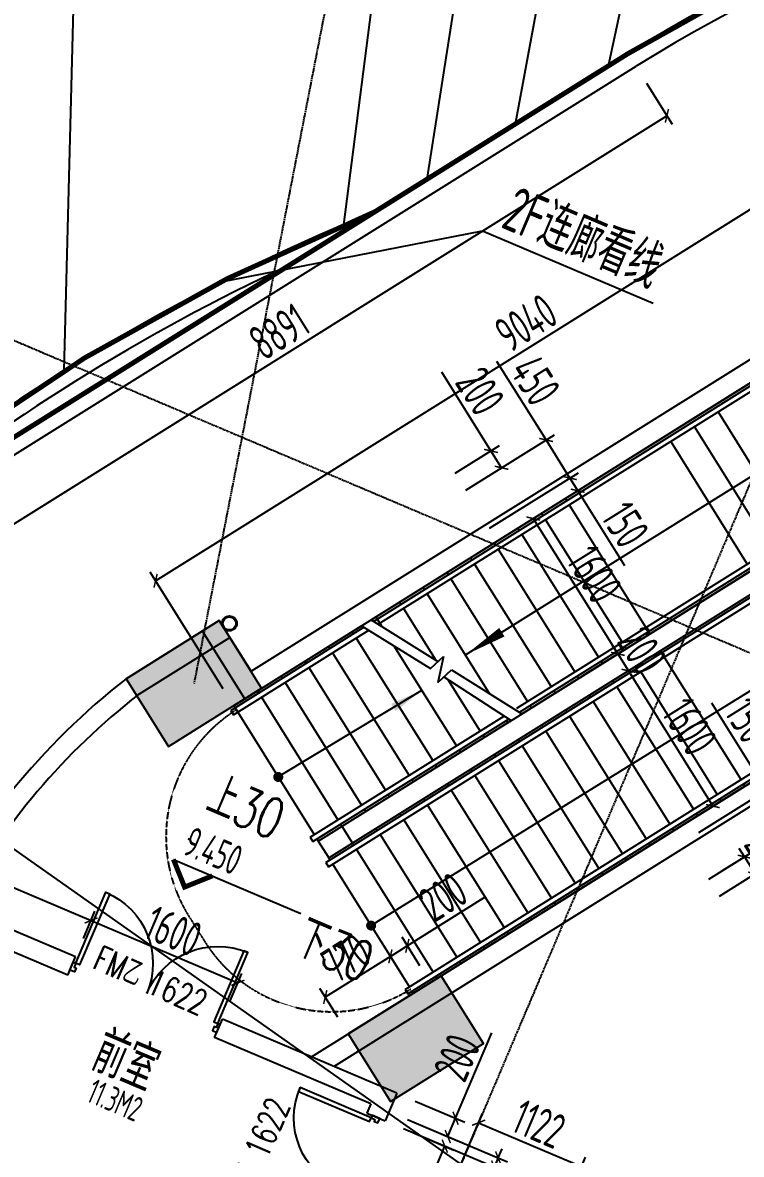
# Model space of a CAD drawing. Extents: x 11778731 to 12007717, y -6694179 to -6363962.
# Drawn here: x 11923105 to 11930312, y -6424865 to -6413515 of the extents above; entities that cross this region are included whole.
import ezdxf
from ezdxf.enums import TextEntityAlignment as Align
from ezdxf.xclip import XClip

# ---------------------------------------------------------------- set-up
doc = ezdxf.new("R2010")
doc.units = 0
doc.header["$LTSCALE"] = 10
doc.header["$MEASUREMENT"] = 0
doc.header["$XCLIPFRAME"] = 0
for name, pattern in [('A3-RG-axis-100$0$CENTER', [2, 1.25, -0.25, 0.25, -0.25]), ('A3-RI-3F$0$DASH', [0.35, 0.25, -0.1]), ('A3-RV-3F$0$DASH', [0.35, 0.25, -0.1])]:
    doc.linetypes.add(name, pattern=pattern)
for name, color, linetype in [('A3-RB-3F-100$0$A-DIMS-100', 1, 'Continuous'), ('A3-RG-axis-100$0$A-GRID', 1, 'A3-RG-axis-100$0$CENTER'), ('A3-RI-3F$0$A-DOOR', 32, 'Continuous'), ('A3-RI-3F$0$A-FLOR-CURT', 55, 'Continuous'), ('A3-RI-3F$0$A-STRS-HRAL', 80, 'Continuous'), ('A3-RI-3F$0$A-WALL', 7, 'Continuous'), ('A3-RM-3F$0$0P-1', 191, 'Continuous'), ('A3-RM-3F$0$0P-FE-FH-V', 141, 'Continuous'), ('A3-RS-1F$0$A-HATH-GRAY', 8, 'Continuous'), ('A3-RS-1F$0$A-WALL', 7, 'Continuous'), ('A3-RV-3F$0$A-STRS', 50, 'Continuous'), ('A3-RV-3F$0$A-STRS-HRAL', 80, 'Continuous'), ('A3-RV-3F$0$A-SYMB-STRS', 1, 'Continuous'), ('A3-RV-3F$0$A-WALL', 7, 'Continuous'), ('A3-SYMB-3F-100$0$A-SYMB', 4, 'Continuous'), ('A3-SYMB-3F-100$0$A-SYMB-AREA', 4, 'Continuous'), ('A3-SYMB-3F-100$0$A-SYMB-DOOR', 3, 'Continuous'), ('A3-SYMB-3F-100$0$A-SYMB-DOOR1', 3, 'Continuous'), ('A3-SYMB-3F-100$0$A-SYMB-DOOR2', 3, 'Continuous'), ('A3-SYMB-3F-100$0$A-SYMB-DOOR3', 3, 'Continuous'), ('A3-SYMB-3F-100$0$A-SYMB-NAME', 4, 'Continuous'), ('A3-SYMB-3F-100$0$A-SYMB-NAME-E', 4, 'Continuous'), ('A3-SYMB-3F-100$0$A-SYMB-STRS', 1, 'Continuous')]:
    doc.layers.add(name, color=color, linetype=linetype)
doc.styles.add('A3-RB-3F-100$0$XD2008', font='xd-hzs.shx', dxfattribs={"width": 0.7, "bigfont": 'xd-hztxt.shx'})
doc.styles.add('A3-SYMB-3F-100$0$ECADI', font='hzs.shx', dxfattribs={"width": 0.7, "bigfont": 'hztxt.shx'})
doc.styles.add('A3-SYMB-3F-100$0$ECADI-TXT', font='simplex.shx', dxfattribs={"bigfont": 'hztxt.shx'})
doc.styles.add('A3-SYMB-3F-100$0$XD2008', font='hzs.shx', dxfattribs={"width": 0.7, "bigfont": 'hztxt.shx'})
doc.dimstyles.new('A3-RB-3F-100$0$XD100', dxfattribs={"dimscale": 100, "dimtxt": 3.5, "dimasz": 1.5, "dimexe": 1, "dimexo": 2, "dimgap": 0.5, "dimtad": 1, "dimdec": 0, "dimdsep": 46, "dimtxsty": 'A3-RB-3F-100$0$XD2008', "dimcen": 2.5, "dimclrt": 4, "dimaunit": 1, "dimadec": 0, "dimazin": 0, "dimtfac": 1, "dimtdec": 0, "dimtix": 1, "dimtmove": 0, "dimatfit": 3, "dimfxl": 0, "dimtolj": 1, "dimtzin": 0, "dimarcsym": 0})
doc.dimstyles.new('A3-RB-3F-100$0$XD100$0', dxfattribs={"dimscale": 100, "dimtxt": 3.5, "dimasz": 1, "dimexe": 1, "dimexo": 2, "dimgap": 0.5, "dimtad": 1, "dimdec": 0, "dimdsep": 46, "dimtxsty": 'A3-RB-3F-100$0$XD2008', "dimblk1": 'A3-RB-3F-100$0$_ARCHTICK', "dimblk2": 'A3-RB-3F-100$0$_ARCHTICK', "dimsah": 1, "dimcen": 2.5, "dimclrt": 4, "dimaunit": 1, "dimadec": 0, "dimazin": 0, "dimtfac": 1, "dimtdec": 0, "dimtix": 1, "dimtmove": 0, "dimatfit": 3, "dimfxl": 0, "dimtolj": 1, "dimtzin": 0, "dimarcsym": 0})

# ---------------------------------------------------------------- blocks, each defined once
blk = doc.blocks.new('A3-RV-3F')
at = {"layer": 'A3-RV-3F$0$A-STRS'}
for p, q in [((11926324, -6415541), (11926798, -6411850)), ((11923521, -6417005), (11923653, -6411929)), ((11927160, -6415085), (11927654, -6411928)), ((11928046, -6414531), (11928509, -6412034)), ((11928979, -6413948), (11929357, -6412186)), ((11927247, -6423079), (11927261, -6423100))]:
    blk.add_line(p, q, dxfattribs=at)
for points in [[(11926598, -6419505), (11932888, -6415574), (11932901, -6415596)], [(11928111, -6420446), (11933736, -6416931)], [(11930078, -6417419), (11930846, -6418648)], [(11929841, -6417567), (11930609, -6418797)], [(11929603, -6417715), (11930371, -6418945)], [(11926188, -6421913), (11926175, -6421891), (11931800, -6418377)], [(11928546, -6418288), (11928559, -6418309)], [(11928585, -6418351), (11929354, -6419581)], [(11928308, -6418436), (11928321, -6418457)], [(11928348, -6418500), (11929116, -6419729)], [(11928071, -6418584), (11928084, -6418606)], [(11928111, -6418648), (11928879, -6419878)], [(11927833, -6418733), (11927847, -6418754)], [(11927873, -6418796), (11928641, -6420026)], [(11927596, -6418881), (11927609, -6418902)], [(11927636, -6418945), (11928404, -6420174)], [(11927358, -6419030), (11927372, -6419051)], [(11927121, -6419178), (11927134, -6419199)], [(11927398, -6419093), (11928167, -6420323)], [(11927161, -6419242), (11927787, -6420245)], [(11926884, -6419326), (11926897, -6419348)], [(11926923, -6419390), (11927247, -6419908)], [(11926646, -6419475), (11926707, -6419572)], [(11925221, -6420365), (11926504, -6419564)], [(11926409, -6419623), (11926422, -6419644)], [(11926686, -6419538), (11926694, -6419551)], [(11929380, -6419623), (11929394, -6419645)], [(11926448, -6419687), (11927217, -6420916)], [(11926171, -6419771), (11926184, -6419793)], [(11926211, -6419835), (11926979, -6421065)], [(11926827, -6419765), (11927454, -6420768)], [(11929143, -6419772), (11929156, -6419793)], [(11929500, -6419814), (11929513, -6419835)], [(11925934, -6419920), (11925947, -6419941)], [(11928905, -6419920), (11928919, -6419941)], [(11929262, -6419963), (11929275, -6419984)], [(11929539, -6419878), (11930308, -6421107)], [(11925696, -6420068), (11925709, -6420089)], [(11925973, -6419983), (11926742, -6421213)], [(11928668, -6420068), (11928681, -6420090)], [(11929302, -6420026), (11930070, -6421256)], [(11925736, -6420132), (11926504, -6421361)], [(11927368, -6420101), (11927692, -6420620)], [(11929025, -6420111), (11929038, -6420132)], [(11929064, -6420175), (11929833, -6421404)], [(11925459, -6420217), (11925472, -6420238)], [(11925499, -6420280), (11926267, -6421510)], [(11928430, -6420217), (11928444, -6420238)], [(11928787, -6420259), (11928800, -6420280)], [(11925221, -6420365), (11925235, -6420386)], [(11925261, -6420429), (11926029, -6421658)], [(11928193, -6420365), (11928206, -6420386)], [(11928550, -6420408), (11928563, -6420429)], [(11928827, -6420323), (11929595, -6421553)], [(11926056, -6421701), (11926069, -6421722), (11928005, -6420512)], [(11927921, -6420459), (11927929, -6420471)], [(11927956, -6420514), (11927969, -6420535)], [(11928589, -6420471), (11929358, -6421701)], [(11928312, -6420556), (11928326, -6420577)], [(11928352, -6420620), (11929120, -6421849)], [(11927718, -6420662), (11927731, -6420683)], [(11928075, -6420704), (11928088, -6420726)], [(11928115, -6420768), (11928883, -6421998)], [(11927481, -6420810), (11927494, -6420832)], [(11927837, -6420853), (11927851, -6420874)], [(11927243, -6420959), (11927256, -6420980)], [(11927877, -6420916), (11928645, -6422146)], [(11927006, -6421107), (11927019, -6421128)], [(11927600, -6421001), (11927613, -6421022)], [(11927640, -6421065), (11928408, -6422294)], [(11930334, -6421150), (11930347, -6421171), (11927023, -6423248), (11927010, -6423227)], [(11927362, -6421150), (11927376, -6421171)], [(11927402, -6421213), (11928171, -6422443)], [(11926768, -6421255), (11926782, -6421277)], [(11927125, -6421298), (11927138, -6421319)], [(11930097, -6421298), (11930110, -6421319)], [(11926531, -6421404), (11926544, -6421425)], [(11926888, -6421446), (11926901, -6421468)], [(11927165, -6421362), (11927933, -6422591)], [(11929859, -6421447), (11929873, -6421468)], [(11926293, -6421552), (11926307, -6421573)], [(11926927, -6421510), (11927696, -6422740)], [(11926650, -6421595), (11926663, -6421616)], [(11926690, -6421658), (11927458, -6422888)], [(11929622, -6421595), (11929635, -6421616)], [(11926413, -6421743), (11926426, -6421764)], [(11929384, -6421743), (11929398, -6421765)], [(11926452, -6421807), (11927221, -6423036)], [(11929147, -6421892), (11929160, -6421913)], [(11926983, -6423185), (11926215, -6421955)], [(11928909, -6422040), (11928923, -6422061)], [(11928672, -6422188), (11928685, -6422210)], [(11928435, -6422337), (11928448, -6422358)], [(11928197, -6422485), (11928210, -6422506)], [(11927960, -6422634), (11927973, -6422655)], [(11927722, -6422782), (11927735, -6422803)], [(11927485, -6422930), (11927498, -6422952)]]:
    blk.add_lwpolyline(points, dxfattribs=at)
at = {"layer": 'A3-RV-3F$0$A-STRS-HRAL'}
for p, q in [((11925192, -6420413), (11926527, -6419578)), ((11925219, -6420455), (11926575, -6419608)), ((11925192, -6420413), (11925219, -6420455)), ((11925987, -6421685), (11927935, -6420467)), ((11926014, -6421727), (11927983, -6420497))]:
    blk.add_line(p, q, dxfattribs=at)
for points in [[(11926622, -6419519), (11932943, -6415569), (11932970, -6415612)], [(11926669, -6419549), (11932970, -6415612)], [(11928061, -6420389), (11933738, -6416841), (11933765, -6416884)], [(11928087, -6420431), (11933765, -6416884)], [(11926146, -6421939), (11931823, -6418392)], [(11926173, -6421982), (11931871, -6418421)], [(11926941, -6423211), (11933242, -6419274)], [(11926941, -6423211), (11926967, -6423254), (11933289, -6419304)], [(11925987, -6421685), (11926014, -6421727)], [(11926146, -6421939), (11926173, -6421982)]]:
    blk.add_lwpolyline(points, dxfattribs=at)
for radius, start, end in [(20000, 112.0518, 130.5713), (19850, 114.935, 129.065)]:
    blk.add_arc((11934153, -6433945), radius, start, end, dxfattribs=at)
at = {"layer": 'A3-RV-3F$0$A-SYMB-STRS'}
for p, q in [((11927545, -6419856), (11933312, -6416253)), ((11932380, -6418988), (11926599, -6422570)), ((11926598, -6419505), (11927269, -6419922)), ((11926504, -6419564), (11927193, -6419993)), ((11927193, -6419993), (11927324, -6419871)), ((11927324, -6419871), (11927268, -6420134)), ((11927268, -6420134), (11927405, -6420006)), ((11927329, -6420077), (11928005, -6420512)), ((11927405, -6420006), (11928111, -6420446)), ((11927111, -6420209), (11925668, -6421080))]:
    blk.add_line(p, q, dxfattribs=at)
blk.add_lwpolyline([(11927545, -6419856, 0, 100, 0), (11927910, -6419628, 100, 100, 0)], format="xyseb", dxfattribs=at)
at = {"layer": 'A3-RV-3F$0$A-SYMB-STRS', "linetype": 'A3-RV-3F$0$DASH'}
blk.add_lwpolyline([(11925248, -6420407, 0.415244), (11924773, -6422479), (11924927, -6422724, 0.415244), (11926997, -6423206)], format="xyb", dxfattribs=at)
at = {"layer": 'A3-RV-3F$0$A-SYMB-STRS', "extrusion": (6.84426e-15, 1.20972e-14, -1), "const_width": 50, "elevation": 0}
for points in [[(-11925643, -6421082, -1), (-11925693, -6421078, -1)], [(-11926574, -6422572, -1), (-11926624, -6422568, -1)]]:
    blk.add_lwpolyline(points, format="xyb", close=True, dxfattribs=at)
at = {"layer": 'A3-RV-3F$0$A-SYMB-STRS', "extrusion": (2.86986e-09, 6.12683e-09, -1)}
blk.add_solid([(-11926800, -6420346, 0), (-11926844, -6420419, 0), (-11927111, -6420209, 0)], dxfattribs=at)
at = {"layer": 'A3-RV-3F$0$A-WALL'}
for p, q in [((11925235, -6420386), (11925261, -6420429)), ((11926307, -6421573), (11926413, -6421743))]:
    blk.add_line(p, q, dxfattribs=at)
blk = doc.blocks.new('A3-RI-3F$0$J-双扇门-1600')
for points in [[(-800, 0), (-773, 0), (-773, 43), (-752, 43), (-752, 85), (-800, 85)], [(-773, 0), (-773, -773), (-731, -773), (-731, 0)], [(773, 0), (773, -773), (731, -773), (731, 0)], [(800, 0), (773, 0), (773, 43), (752, 43), (752, 85), (800, 85)]]:
    blk.add_lwpolyline(points, close=True)
for centre, start, end in [((-773, 0), 270, 360), ((773, 0), 180, 270)]:
    blk.add_arc(centre, 773, start, end)
blk = doc.blocks.new('A3-RI-3F')
at = {"layer": 'A3-RI-3F$0$A-FLOR-CURT', "color": 170, "linetype": 'A3-RI-3F$0$DASH', "const_width": 50}
blk.add_lwpolyline([(11926493, -6396565, 0.052123), (11917489, -6394434), (11917228, -6394435), (11916164, -6395948), (11915379, -6395377, 0.263888), (11909910, -6402375), (11909461, -6410947, 0.270782), (11913854, -6418314, 0.242696), (11921643, -6418532), (11929176, -6413825, -0.244698), (11942986, -6412739), (11948447, -6415057, 0.668179), (11951083, -6412467), (11948801, -6406818, 0.221695), (11943856, -6402207), (11926494, -6396566)], format="xyb", dxfattribs=at)
at = {"layer": 'A3-RI-3F$0$A-FLOR-CURT', "color": 212, "linetype": 'A3-RI-3F$0$DASH', "const_width": 50}
blk.add_lwpolyline([(11926644, -6415408, 0.081856), (11921092, -6418798)], format="xyb", dxfattribs=at)
at = {"layer": 'A3-RI-3F$0$A-STRS-HRAL'}
for p, q in [((11921643, -6418532), (11929176, -6413825)), ((11921716, -6418664), (11929256, -6413953))]:
    blk.add_line(p, q, dxfattribs=at)
for radius in [15000, 14850]:
    blk.add_arc((11937125, -6426546), radius, 67, 122, dxfattribs=at)
at = {"layer": 'A3-RI-3F$0$A-WALL'}
for p, q in [((11925332, -6420296), (11932761, -6415654)), ((11925395, -6420020), (11932485, -6415590)), ((11926069, -6421722), (11933736, -6416931)), ((11926175, -6421891), (11933842, -6417101)), ((11926000, -6423888), (11935995, -6417642)), ((11926224, -6423983), (11936032, -6417855)), ((11924144, -6420095), (11925077, -6419512)), ((11925395, -6420020), (11925077, -6419512)), ((11925332, -6420296), (11924908, -6419618)), ((11924250, -6420264), (11925183, -6419681)), ((11926069, -6421722), (11926175, -6421891)), ((11923635, -6422884), (11922459, -6422385)), ((11923557, -6423068), (11922361, -6422561)), ((11923557, -6423068), (11923635, -6422884)), ((11925030, -6423694), (11925108, -6423510)), ((11926857, -6424252), (11925108, -6423510)), ((11926595, -6424358), (11925030, -6423694)), ((11926857, -6424252), (11926740, -6424528)), ((11926595, -6424358), (11926556, -6424450)), ((11926556, -6424450), (11926740, -6424528))]:
    blk.add_line(p, q, dxfattribs=at)
for radius, end in [(7000, 154.1766), (6800, 151.5714)]:
    blk.add_arc((11928439, -6425622), radius, 127.8445, end, dxfattribs=at)
at = {"layer": 'A3-RI-3F$0$A-DOOR', "xscale": -1}
for p, rotation in [((11924349, -6423250), 157.0000000004136), ((11926296, -6425209), 247.0000000049642)]:
    blk.add_blockref('A3-RI-3F$0$J-双扇门-1600', p, dxfattribs=dict(at, rotation=rotation))
blk = doc.blocks.new('A3-RG-axis-100')
at = {"layer": 'A3-RG-axis-100$0$A-GRID'}
for p, q in [((11929900.5, -6394045), (11924823, -6420142.4)), ((11906717.6, -6409782.5), (11989058.9, -6444734.3)), ((11932913.4, -6412211.1), (11914822.5, -6454830.7))]:
    blk.add_line(p, q, dxfattribs=at)
for radius, start, end in [(294300, 57.267208, 69.150423), (288800, 57.079997, 69.144838)]:
    blk.add_arc((11778730.7, -6694178.7), radius, start, end, dxfattribs=at)
blk = doc.blocks.new('A3-SYMB-3F-100$0$ECADI-TAG-ROOM')
at = {"layer": 'A3-SYMB-3F-100$0$A-SYMB-AREA', "style": 'A3-SYMB-3F-100$0$ECADI', "width": 0.7}
blk.add_attdef('340M2', text='', height=2.5, dxfattribs=at).set_placement((7.17, -1.75), align=Align.MIDDLE_LEFT)
at = {"layer": 'A3-SYMB-3F-100$0$A-SYMB-NAME', "style": 'A3-SYMB-3F-100$0$ECADI', "width": 0.7}
blk.add_attdef('CHINESENAME', (-5.13, 0.09), '', height=4.5, dxfattribs=at)
at = {"layer": 'A3-SYMB-3F-100$0$A-SYMB-NAME-E', "style": 'A3-SYMB-3F-100$0$ECADI', "width": 0.7}
for tag, p in [('ENGLISHHIGH', (-5.13, 8.04)), ('ENGLISHLOW', (-5.13, 4.84))]:
    blk.add_attdef(tag, p, '', height=2.5, dxfattribs=at)
blk = doc.blocks.new('A3-SYMB-3F-100$0$ECADI-TAG-NAME')
at = {"layer": 'A3-SYMB-3F-100$0$A-SYMB-NAME', "style": 'A3-SYMB-3F-100$0$ECADI-TXT', "width": 0.7}
blk.add_attdef('CHINESENAME', (1.86, 1.53), '', height=4, dxfattribs=at)
at = {"layer": 'A3-SYMB-3F-100$0$A-SYMB-NAME-E', "style": 'A3-SYMB-3F-100$0$ECADI-TXT', "width": 0.7}
blk.add_attdef('ENGLISHLOW', (2.18, 6.96), '', height=2.5, dxfattribs=at)
blk = doc.blocks.new('A3-SYMB-3F-100$0$ECADI-TAG-DOOR')
at = {"layer": 'A3-SYMB-3F-100$0$A-SYMB-DOOR', "style": 'A3-SYMB-3F-100$0$ECADI-TXT', "width": 0.7}
for tag, p in [('门窗主编号1', (-6.41, 7.26)), ('门窗主编号2', (2.08, 7.26))]:
    blk.add_attdef(tag, p, '', height=2.5, dxfattribs=at)
at = {"layer": 'A3-SYMB-3F-100$0$A-SYMB-DOOR', "style": 'A3-SYMB-3F-100$0$ECADI-TXT', "width": 0.7, "flags": 1}
for tag, p in [('洞口尺寸(宽X高)', (-6.42, 1.62)), ('备注', (-6.39, -1.21))]:
    blk.add_attdef(tag, p, '', height=2.5, dxfattribs=at)
at = {"layer": 'A3-SYMB-3F-100$0$A-SYMB-DOOR1', "style": 'A3-SYMB-3F-100$0$ECADI-TXT', "width": 0.7}
blk.add_attdef('门窗辅编号1', (-6.41, 4.41), '', height=2.5, dxfattribs=at)
at = {"layer": 'A3-SYMB-3F-100$0$A-SYMB-DOOR2', "style": 'A3-SYMB-3F-100$0$ECADI-TXT', "width": 0.7}
blk.add_attdef('门窗辅编号2', (-2.86, 4.41), '', height=2.5, dxfattribs=at)
at = {"layer": 'A3-SYMB-3F-100$0$A-SYMB-DOOR3', "style": 'A3-SYMB-3F-100$0$ECADI-TXT', "width": 0.7}
blk.add_attdef('门窗辅编号3', (2.32, 4.41), '', height=2.5, dxfattribs=at)
blk = doc.blocks.new('A3-SYMB-3F-100$0$ECADI-TAG-HGHT（国标）')
at = {"color": 1}
blk.add_line((-2.12, 2.12), (11.77, 2.12), dxfattribs=at)
at = {"color": 1, "const_width": 0.5}
blk.add_lwpolyline([(-2.12, 2.12), (0, 0), (2.12, 2.12)], dxfattribs=at)
at = {"color": 1}
blk.add_point((-1.48, 4.6), dxfattribs=at)
at = {"style": 'A3-SYMB-3F-100$0$XD2008', "width": 0.7}
blk.add_attdef('FL', text='', height=3, dxfattribs=at).set_placement((-2.69, 2.97), align=Align.RIGHT)
for tag, p in [('F.F.L.', (2.28, 2.97)), ('T.O.S.', (2.28, -1.1))]:
    blk.add_attdef(tag, p, '', height=3, dxfattribs=at)
blk = doc.blocks.new('A3-SYMB-3F-100')
at = {"layer": 'A3-SYMB-3F-100$0$A-SYMB'}
blk.add_lwpolyline([(11925094, -6416114), (11927717, -6415604), (11929426, -6416329)], dxfattribs=at)
ref = blk.add_blockref('A3-SYMB-3F-100$0$ECADI-TAG-ROOM', (11928311, -6415752), dxfattribs=dict(at, xscale=99.99999999989048, yscale=100.0000000001164, rotation=336.9999999996812))
ref.add_attrib('CHINESENAME', '2F连廊看线', (11927888, -6415563), dxfattribs={"height": 450, "rotation": 337, "style": 'A3-SYMB-3F-100$0$ECADI', "width": 0.7})
ref = blk.add_blockref('A3-SYMB-3F-100$0$ECADI-TAG-HGHT（国标）', (11924729, -6422184), dxfattribs=dict(at, xscale=100, yscale=100.0000000002328, rotation=337))
ref.add_attrib('F.F.L.', '9.450', (11924694, -6421847), dxfattribs={"layer": '0', "height": 300, "rotation": 337, "style": 'A3-SYMB-3F-100$0$XD2008', "width": 0.7})
ref = blk.add_blockref('A3-SYMB-3F-100$0$ECADI-TAG-ROOM', (11924232, -6424215), dxfattribs=dict(at, xscale=99.99999999989046, yscale=100.0000000001164, rotation=337))
ref.add_attrib('CHINESENAME', '前室', (11923764, -6424007), dxfattribs={"height": 450, "rotation": 337, "style": 'A3-SYMB-3F-100$0$ECADI', "width": 0.7})
ref.add_attrib('340M2', '11.3M2', dxfattribs={"height": 250, "rotation": 337, "style": 'A3-SYMB-3F-100$0$ECADI', "width": 0.7}).set_placement((11923781, -6424214), align=Align.MIDDLE_LEFT)
at = {"layer": 'A3-SYMB-3F-100$0$A-SYMB-DOOR'}
ref = blk.add_blockref('A3-SYMB-3F-100$0$ECADI-TAG-DOOR', (11924159, -6423951), dxfattribs=dict(at, xscale=99.99999999997296, yscale=100, zscale=100, rotation=336.2018976169389))
ref.add_attrib('门窗主编号1', 'FM乙', dxfattribs={"height": 250, "rotation": 336.2019, "style": 'A3-SYMB-3F-100$0$ECADI-TXT', "width": 0.7}).set_placement((11924243, -6423191), align=Align.RIGHT)
ref.add_attrib('门窗主编号2', '1622', (11924332, -6423235, 333), dxfattribs={"height": 250, "rotation": 336.2019, "style": 'A3-SYMB-3F-100$0$ECADI-TXT', "width": 0.7})
ref = blk.add_blockref('A3-SYMB-3F-100$0$ECADI-TAG-DOOR', (11926269, -6425092, -333), dxfattribs=dict(at, xscale=99.99999999997299, yscale=100.0000000000001, zscale=100, rotation=66.3725848351904))
ref.add_attrib('门窗主编号1', 'FM乙', dxfattribs={"height": 250, "rotation": 66.3726, "style": 'A3-SYMB-3F-100$0$ECADI-TXT', "width": 0.7}).set_placement((11925510, -6425011, -333), align=Align.RIGHT)
ref.add_attrib('门窗主编号2', '1622', (11925553, -6424922), dxfattribs={"height": 250, "rotation": 66.3726, "style": 'A3-SYMB-3F-100$0$ECADI-TXT', "width": 0.7})
at = {"layer": 'A3-SYMB-3F-100$0$A-SYMB-STRS'}
ref = blk.add_blockref('A3-SYMB-3F-100$0$ECADI-TAG-NAME', (11924688, -6421488), dxfattribs=dict(at, xscale=100, yscale=99.99999999999999, rotation=337))
ref.add_attrib('CHINESENAME', '上30', (11924919, -6421420), dxfattribs={"height": 400, "rotation": 337, "style": 'A3-SYMB-3F-100$0$ECADI-TXT', "oblique": 360, "width": 0.7})
ref = blk.add_blockref('A3-SYMB-3F-100$0$ECADI-TAG-NAME', (11925576, -6422918), dxfattribs=dict(at, xscale=100, yscale=99.99999999999999, rotation=337))
ref.add_attrib('CHINESENAME', '下30', (11925807, -6422850), dxfattribs={"height": 400, "rotation": 337, "style": 'A3-SYMB-3F-100$0$ECADI-TXT', "oblique": 360, "width": 0.7})
blk = doc.blocks.new('A3-RB-3F-100$0$_ARCHTICK')
at = {"color": 0, "linetype": 'ByBlock', "const_width": 0.15}
blk.add_lwpolyline([(-0.5, -0.5), (0.5, 0.5)], dxfattribs=at)
blk = doc.blocks.new('*D1204')
at = {"layer": 'A3-RB-3F-100$0$A-DIMS-100', "color": 0, "lineweight": -2}
for p, q in [((11929362, -6414122), (11929618, -6414533)), ((11922026, -6419160), (11929565, -6414449)), ((11921822, -6418834), (11922079, -6419245))]:
    blk.add_line(p, q, dxfattribs=at)
at = {"layer": 'A3-RB-3F-100$0$A-DIMS-100', "color": 0, "lineweight": -2, "xscale": 100, "yscale": 100, "zscale": 100}
for p, rotation in [((11929565, -6414449), 31.99997582972803), ((11922026, -6419160), 211.999975829728)]:
    blk.add_blockref('A3-RB-3F-100$0$_ARCHTICK', p, dxfattribs=dict(at, rotation=rotation))
at = {"layer": 'A3-RB-3F-100$0$A-DIMS-100', "color": 4, "insert": (11925676, -6416613), "char_height": 350, "attachment_point": 5, "rotation": 32, "style": 'A3-RB-3F-100$0$XD2008'}
blk.add_mtext('\\A1;8891', dxfattribs=at)
blk = doc.blocks.new('*D1176')
at = {"layer": 'A3-RB-3F-100$0$A-DIMS-100', "color": 0, "lineweight": -2}
for p, q in [((11929985, -6422105), (11930429, -6421827)), ((11930344, -6421880), (11930291, -6421796)), ((11930344, -6421880), (11930450, -6422050)), ((11930091, -6422274), (11930535, -6421997)), ((11930450, -6422050), (11930503, -6422135))]:
    blk.add_line(p, q, dxfattribs=at)
at = {"layer": 'A3-RB-3F-100$0$A-DIMS-100', "color": 0, "lineweight": -2, "xscale": 100, "yscale": 100, "zscale": 100}
for p, rotation in [((11930344, -6421880), 301.9997812812065), ((11930450, -6422050), 121.9997812812065)]:
    blk.add_blockref('A3-RB-3F-100$0$_ARCHTICK', p, dxfattribs=dict(at, rotation=rotation))
at = {"layer": 'A3-RB-3F-100$0$A-DIMS-100', "color": 4, "insert": (11930588, -6421846), "char_height": 350, "attachment_point": 5, "rotation": 301.9998, "style": 'A3-RB-3F-100$0$XD2008'}
blk.add_mtext('\\A1;200', dxfattribs=at)
blk = doc.blocks.new('*D1177')
at = {"layer": 'A3-RB-3F-100$0$A-DIMS-100', "color": 0, "lineweight": -2}
for p, q in [((11928819, -6420239), (11929263, -6419962)), ((11929179, -6420015), (11930026, -6421372)), ((11929667, -6421596), (11930111, -6421319))]:
    blk.add_line(p, q, dxfattribs=at)
at = {"layer": 'A3-RB-3F-100$0$A-DIMS-100', "color": 0, "lineweight": -2, "xscale": 100, "yscale": 100, "zscale": 100}
for p, rotation in [((11929179, -6420015), 121.9999999998695), ((11930026, -6421372), 301.9999999998695)]:
    blk.add_blockref('A3-RB-3F-100$0$_ARCHTICK', p, dxfattribs=dict(at, rotation=rotation))
at = {"layer": 'A3-RB-3F-100$0$A-DIMS-100', "color": 4, "insert": (11929793, -6420574), "char_height": 350, "attachment_point": 5, "rotation": 302, "style": 'A3-RB-3F-100$0$XD2008'}
blk.add_mtext('\\A1;1600', dxfattribs=at)
blk = doc.blocks.new('*D1178')
at = {"layer": 'A3-RB-3F-100$0$A-DIMS-100', "color": 0, "lineweight": -2}
for p, q in [((11928713, -6420070), (11929157, -6419792)), ((11929073, -6419845), (11929020, -6419760)), ((11929073, -6419845), (11929179, -6420015)), ((11928819, -6420239), (11929263, -6419962)), ((11929179, -6420015), (11929232, -6420100))]:
    blk.add_line(p, q, dxfattribs=at)
at = {"layer": 'A3-RB-3F-100$0$A-DIMS-100', "color": 0, "lineweight": -2, "xscale": 100, "yscale": 100, "zscale": 100}
for p, rotation in [((11929073, -6419845), 301.9999999997151), ((11929179, -6420015), 121.9999999997151)]:
    blk.add_blockref('A3-RB-3F-100$0$_ARCHTICK', p, dxfattribs=dict(at, rotation=rotation))
at = {"layer": 'A3-RB-3F-100$0$A-DIMS-100', "color": 4, "insert": (11929316, -6419811), "char_height": 350, "attachment_point": 5, "rotation": 302, "style": 'A3-RB-3F-100$0$XD2008'}
blk.add_mtext('\\A1;200', dxfattribs=at)
blk = doc.blocks.new('*D1179')
at = {"layer": 'A3-RB-3F-100$0$A-DIMS-100', "color": 0, "lineweight": -2}
for p, q in [((11927866, -6418713), (11928310, -6418435)), ((11928225, -6418488), (11929073, -6419845)), ((11928713, -6420070), (11929157, -6419792))]:
    blk.add_line(p, q, dxfattribs=at)
at = {"layer": 'A3-RB-3F-100$0$A-DIMS-100', "color": 0, "lineweight": -2, "xscale": 100, "yscale": 100, "zscale": 100}
for p, rotation in [((11928225, -6418488), 121.9999999998809), ((11929073, -6419845), 301.9999999998809)]:
    blk.add_blockref('A3-RB-3F-100$0$_ARCHTICK', p, dxfattribs=dict(at, rotation=rotation))
at = {"layer": 'A3-RB-3F-100$0$A-DIMS-100', "color": 4, "insert": (11928839, -6419047), "char_height": 350, "attachment_point": 5, "rotation": 302, "style": 'A3-RB-3F-100$0$XD2008'}
blk.add_mtext('\\A1;1600', dxfattribs=at)
blk = doc.blocks.new('*D1180')
at = {"layer": 'A3-RB-3F-100$0$A-DIMS-100', "color": 0, "lineweight": -2}
for p, q in [((11927801, -6417810), (11927308, -6417021)), ((11927442, -6418034), (11927886, -6417757)), ((11927907, -6417979), (11927801, -6417810)), ((11927548, -6418204), (11927992, -6417926))]:
    blk.add_line(p, q, dxfattribs=at)
at = {"layer": 'A3-RB-3F-100$0$A-DIMS-100', "color": 0, "lineweight": -2, "xscale": 100, "yscale": 100, "zscale": 100}
for p, rotation in [((11927801, -6417810), 121.9999999998565), ((11927907, -6417979), 301.9999999998565)]:
    blk.add_blockref('A3-RB-3F-100$0$_ARCHTICK', p, dxfattribs=dict(at, rotation=rotation))
at = {"layer": 'A3-RB-3F-100$0$A-DIMS-100', "color": 4, "insert": (11927692, -6417211), "char_height": 350, "attachment_point": 5, "rotation": 302, "style": 'A3-RB-3F-100$0$XD2008'}
blk.add_mtext('\\A1;200', dxfattribs=at)
blk = doc.blocks.new('*D1181')
at = {"layer": 'A3-RB-3F-100$0$A-DIMS-100', "color": 0, "lineweight": -2}
for p, q in [((11926917, -6423079), (11926739, -6422794)), ((11926792, -6422879), (11926139, -6423287)), ((11926264, -6423487), (11926086, -6423202))]:
    blk.add_line(p, q, dxfattribs=at)
at = {"layer": 'A3-RB-3F-100$0$A-DIMS-100', "color": 0, "lineweight": -2, "xscale": 100, "yscale": 100, "zscale": 100}
for p, rotation in [((11926792, -6422879), 31.99999999994817), ((11926139, -6423287), 211.9999999999482)]:
    blk.add_blockref('A3-RB-3F-100$0$_ARCHTICK', p, dxfattribs=dict(at, rotation=rotation))
at = {"layer": 'A3-RB-3F-100$0$A-DIMS-100', "color": 4, "insert": (11926347, -6422892), "char_height": 350, "attachment_point": 5, "rotation": 32, "style": 'A3-RB-3F-100$0$XD2008'}
blk.add_mtext('\\A1;770', dxfattribs=at)
blk = doc.blocks.new('*D1183')
at = {"layer": 'A3-RB-3F-100$0$A-DIMS-100', "color": 0, "lineweight": -2}
for p, q in [((11923714, -6422700), (11923830, -6422427)), ((11923791, -6422519), (11925263, -6423144)), ((11925186, -6423325), (11925302, -6423052))]:
    blk.add_line(p, q, dxfattribs=at)
at = {"layer": 'A3-RB-3F-100$0$A-DIMS-100', "color": 0, "lineweight": -2, "xscale": 100, "yscale": 100, "zscale": 100}
for p, rotation in [((11923791, -6422519), 156.9999999998409), ((11925263, -6423144), 336.9999999998409)]:
    blk.add_blockref('A3-RB-3F-100$0$_ARCHTICK', p, dxfattribs=dict(at, rotation=rotation))
at = {"layer": 'A3-RB-3F-100$0$A-DIMS-100', "color": 4, "insert": (11924615, -6422625), "char_height": 350, "attachment_point": 5, "rotation": 337, "style": 'A3-RB-3F-100$0$XD2008'}
blk.add_mtext('\\A1;1600', dxfattribs=at)
blk = doc.blocks.new('*D1186')
at = {"layer": 'A3-RB-3F-100$0$A-DIMS-100', "color": 0, "lineweight": -2}
for p, q in [((11919452, -6420891), (11919568, -6420618)), ((11919529, -6420710), (11923791, -6422519)), ((11923714, -6422700), (11923830, -6422427))]:
    blk.add_line(p, q, dxfattribs=at)
at = {"layer": 'A3-RB-3F-100$0$A-DIMS-100', "color": 0, "lineweight": -2, "xscale": 100, "yscale": 100, "zscale": 100}
for p, rotation in [((11919529, -6420710), 156.9999981292256), ((11923791, -6422519), 336.9999981292256)]:
    blk.add_blockref('A3-RB-3F-100$0$_ARCHTICK', p, dxfattribs=dict(at, rotation=rotation))
at = {"layer": 'A3-RB-3F-100$0$A-DIMS-100', "color": 4, "insert": (11921747, -6421408), "char_height": 350, "attachment_point": 5, "rotation": 337, "style": 'A3-RB-3F-100$0$XD2008'}
blk.add_mtext('\\A1;4630', dxfattribs=at)
blk = doc.blocks.new('*D375')
at = {"layer": 'A3-RB-3F-100$0$A-DIMS-100', "color": 0, "lineweight": -2}
for p in [(11921566, -6420779), (11928439, -6425622)]:
    blk.add_line(p, (11922717, -6421590), dxfattribs=at)
at = {"layer": 'A3-RB-3F-100$0$A-DIMS-100', "color": 0, "lineweight": -2, "xscale": 100, "yscale": 100, "zscale": 100, "rotation": 324.830999471613}
blk.add_blockref('A3-RB-3F-100$0$_ARCHTICK', (11922717, -6421590), dxfattribs=at)
at = {"layer": 'A3-RB-3F-100$0$A-DIMS-100', "color": 4, "insert": (11922189, -6420943), "char_height": 350, "attachment_point": 5, "rotation": 324.831, "style": 'A3-RB-3F-100$0$XD2008'}
blk.add_mtext('\\A1;R7000', dxfattribs=at)
blk = doc.blocks.new('*D379')
at = {"layer": 'A3-RB-3F-100$0$A-DIMS-100', "color": 0, "lineweight": -2}
for p, q in [((11927485, -6425000), (11927716, -6424455)), ((11927677, -6424547), (11928709, -6424985)), ((11928517, -6425438), (11928748, -6424893))]:
    blk.add_line(p, q, dxfattribs=at)
at = {"layer": 'A3-RB-3F-100$0$A-DIMS-100', "color": 0, "lineweight": -2, "xscale": 100, "yscale": 100, "zscale": 100}
for p, rotation in [((11927677, -6424547), 156.9999981292177), ((11928709, -6424985), 336.9999981292177)]:
    blk.add_blockref('A3-RB-3F-100$0$_ARCHTICK', p, dxfattribs=dict(at, rotation=rotation))
at = {"layer": 'A3-RB-3F-100$0$A-DIMS-100', "color": 4, "insert": (11928281, -6424559), "char_height": 350, "attachment_point": 5, "rotation": 337, "style": 'A3-RB-3F-100$0$XD2008'}
blk.add_mtext('\\A1;1122', dxfattribs=at)
blk = doc.blocks.new('*D381')
at = {"layer": 'A3-RB-3F-100$0$A-DIMS-100', "color": 0, "lineweight": -2}
for p, q in [((11930482, -6421087), (11930014, -6420338)), ((11929805, -6421510), (11930567, -6421034)), ((11930562, -6421214), (11930482, -6421087)), ((11929884, -6421637), (11930646, -6421161))]:
    blk.add_line(p, q, dxfattribs=at)
at = {"layer": 'A3-RB-3F-100$0$A-DIMS-100', "color": 0, "lineweight": -2, "xscale": 100, "yscale": 100, "zscale": 100}
for p, rotation in [((11930482, -6421087), 121.9997812810557), ((11930562, -6421214), 301.9997812810557)]:
    blk.add_blockref('A3-RB-3F-100$0$_ARCHTICK', p, dxfattribs=dict(at, rotation=rotation))
at = {"layer": 'A3-RB-3F-100$0$A-DIMS-100', "color": 4, "insert": (11930386, -6420508), "char_height": 350, "attachment_point": 5, "rotation": 301.9998, "style": 'A3-RB-3F-100$0$XD2008'}
blk.add_mtext('\\A1;150', dxfattribs=at)
blk = doc.blocks.new('*D382')
at = {"layer": 'A3-RB-3F-100$0$A-DIMS-100', "color": 0, "lineweight": -2}
for p, q in [((11929884, -6421637), (11930646, -6421161)), ((11930562, -6421214), (11930800, -6421596)), ((11930123, -6422019), (11930885, -6421543)), ((11930800, -6421596), (11931293, -6422384))]:
    blk.add_line(p, q, dxfattribs=at)
at = {"layer": 'A3-RB-3F-100$0$A-DIMS-100', "color": 0, "lineweight": -2, "xscale": 100, "yscale": 100, "zscale": 100}
for p, rotation in [((11930562, -6421214), 121.9997812810321), ((11930800, -6421596), 301.999781281032)]:
    blk.add_blockref('A3-RB-3F-100$0$_ARCHTICK', p, dxfattribs=dict(at, rotation=rotation))
at = {"layer": 'A3-RB-3F-100$0$A-DIMS-100', "color": 4, "insert": (11931290, -6421956), "char_height": 350, "attachment_point": 5, "rotation": 301.9998, "style": 'A3-RB-3F-100$0$XD2008'}
blk.add_mtext('\\A1;450', dxfattribs=at)
blk = doc.blocks.new('*D383')
at = {"layer": 'A3-RB-3F-100$0$A-DIMS-100', "color": 0, "lineweight": -2}
for p, q in [((11928354, -6417700), (11927861, -6416912)), ((11927548, -6418204), (11928438, -6417647)), ((11928592, -6418082), (11928354, -6417700)), ((11927786, -6418585), (11928677, -6418029))]:
    blk.add_line(p, q, dxfattribs=at)
at = {"layer": 'A3-RB-3F-100$0$A-DIMS-100', "color": 0, "lineweight": -2, "xscale": 100, "yscale": 100, "zscale": 100}
for p, rotation in [((11928354, -6417700), 122.0000000148093), ((11928592, -6418082), 302.0000000148093)]:
    blk.add_blockref('A3-RB-3F-100$0$_ARCHTICK', p, dxfattribs=dict(at, rotation=rotation))
at = {"layer": 'A3-RB-3F-100$0$A-DIMS-100', "color": 4, "insert": (11928245, -6417102), "char_height": 350, "attachment_point": 5, "rotation": 302, "style": 'A3-RB-3F-100$0$XD2008'}
blk.add_mtext('\\A1;450', dxfattribs=at)
blk = doc.blocks.new('*D384')
at = {"layer": 'A3-RB-3F-100$0$A-DIMS-100', "color": 0, "lineweight": -2}
for p, q in [((11927786, -6418585), (11928677, -6418029)), ((11927866, -6418713), (11928756, -6418156)), ((11928592, -6418082), (11928671, -6418209)), ((11928671, -6418209), (11929140, -6418958))]:
    blk.add_line(p, q, dxfattribs=at)
at = {"layer": 'A3-RB-3F-100$0$A-DIMS-100', "color": 0, "lineweight": -2, "xscale": 100, "yscale": 100, "zscale": 100}
for p, rotation in [((11928592, -6418082), 122.0000000148362), ((11928671, -6418209), 302.0000000148362)]:
    blk.add_blockref('A3-RB-3F-100$0$_ARCHTICK', p, dxfattribs=dict(at, rotation=rotation))
at = {"layer": 'A3-RB-3F-100$0$A-DIMS-100', "color": 4, "insert": (11929149, -6418549), "char_height": 350, "attachment_point": 5, "rotation": 302, "style": 'A3-RB-3F-100$0$XD2008'}
blk.add_mtext('\\A1;150', dxfattribs=at)
blk = doc.blocks.new('*D385')
at = {"layer": 'A3-RB-3F-100$0$A-DIMS-100', "color": 0, "lineweight": -2}
for p, q in [((11926962, -6422773), (11927751, -6422280)), ((11927087, -6422973), (11926909, -6422688)), ((11926917, -6423079), (11926739, -6422794)), ((11926792, -6422879), (11926962, -6422773))]:
    blk.add_line(p, q, dxfattribs=at)
at = {"layer": 'A3-RB-3F-100$0$A-DIMS-100', "color": 0, "lineweight": -2, "xscale": 100, "yscale": 100, "zscale": 100}
for p, rotation in [((11926962, -6422773), 31.9986856061495), ((11926792, -6422879), 211.9986856061496)]:
    blk.add_blockref('A3-RB-3F-100$0$_ARCHTICK', p, dxfattribs=dict(at, rotation=rotation))
at = {"layer": 'A3-RB-3F-100$0$A-DIMS-100', "color": 4, "insert": (11927322, -6422283), "char_height": 350, "attachment_point": 5, "rotation": 31.9987, "style": 'A3-RB-3F-100$0$XD2008'}
blk.add_mtext('\\A1;200', dxfattribs=at)
blk = doc.blocks.new('*D390')
at = {"layer": 'A3-RB-3F-100$0$A-DIMS-100', "color": 0, "lineweight": -2}
for p, q in [((11932782, -6415405), (11932051, -6414236)), ((11924438, -6419112), (11932104, -6414321)), ((11925115, -6420195), (11924385, -6419027))]:
    blk.add_line(p, q, dxfattribs=at)
at = {"layer": 'A3-RB-3F-100$0$A-DIMS-100', "color": 0, "lineweight": -2, "xscale": 100, "yscale": 100, "zscale": 100}
for p, rotation in [((11932104, -6414321), 31.99996788078337), ((11924438, -6419112), 211.9999678807833)]:
    blk.add_blockref('A3-RB-3F-100$0$_ARCHTICK', p, dxfattribs=dict(at, rotation=rotation))
at = {"layer": 'A3-RB-3F-100$0$A-DIMS-100', "color": 4, "insert": (11928152, -6416525), "char_height": 350, "attachment_point": 5, "rotation": 32, "style": 'A3-RB-3F-100$0$XD2008'}
blk.add_mtext('\\A1;9040', dxfattribs=at)
blk = doc.blocks.new('*D395')
at = {"layer": 'A3-RB-3F-100$0$A-DIMS-100', "color": 0, "lineweight": -2}
for p, q in [((11926924, -6424606), (11927430, -6424821)), ((11926713, -6426255), (11927338, -6424782)), ((11926299, -6426079), (11926805, -6426294))]:
    blk.add_line(p, q, dxfattribs=at)
at = {"layer": 'A3-RB-3F-100$0$A-DIMS-100', "color": 0, "lineweight": -2, "xscale": 100, "yscale": 100, "zscale": 100}
for p, rotation in [((11927338, -6424782), 66.99999999985855), ((11926713, -6426255), 246.9999999998585)]:
    blk.add_blockref('A3-RB-3F-100$0$_ARCHTICK', p, dxfattribs=dict(at, rotation=rotation))
at = {"layer": 'A3-RB-3F-100$0$A-DIMS-100', "color": 4, "insert": (11926818, -6425430), "char_height": 350, "attachment_point": 5, "rotation": 67, "style": 'A3-RB-3F-100$0$XD2008'}
blk.add_mtext('\\A1;1600', dxfattribs=at)
blk = doc.blocks.new('*D396')
at = {"layer": 'A3-RB-3F-100$0$A-DIMS-100', "color": 0, "lineweight": -2}
for p, q in [((11926963, -6424514), (11927965, -6424939)), ((11926924, -6424606), (11927926, -6425031)), ((11927873, -6424900), (11927912, -6424808)), ((11927873, -6424900), (11927834, -6424992)), ((11927834, -6424992), (11927410, -6425989))]:
    blk.add_line(p, q, dxfattribs=at)
at = {"layer": 'A3-RB-3F-100$0$A-DIMS-100', "color": 0, "lineweight": -2, "xscale": 100, "yscale": 100, "zscale": 100}
for p, rotation in [((11927873, -6424900), 247.0000000001226), ((11927834, -6424992), 67.00000000012255)]:
    blk.add_blockref('A3-RB-3F-100$0$_ARCHTICK', p, dxfattribs=dict(at, rotation=rotation))
at = {"layer": 'A3-RB-3F-100$0$A-DIMS-100', "color": 4, "insert": (11927337, -6425587), "char_height": 350, "attachment_point": 5, "rotation": 67, "style": 'A3-RB-3F-100$0$XD2008'}
blk.add_mtext('\\A1;100', dxfattribs=at)
blk = doc.blocks.new('*D397')
at = {"layer": 'A3-RB-3F-100$0$A-DIMS-100', "color": 0, "lineweight": -2}
for p, q in [((11927446, -6424502), (11927809, -6423646)), ((11927041, -6424330), (11927538, -6424541)), ((11926963, -6424514), (11927460, -6424725)), ((11927368, -6424686), (11927446, -6424502))]:
    blk.add_line(p, q, dxfattribs=at)
at = {"layer": 'A3-RB-3F-100$0$A-DIMS-100', "color": 0, "lineweight": -2, "xscale": 100, "yscale": 100, "zscale": 100}
for p, rotation in [((11927446, -6424502), 66.99999999974128), ((11927368, -6424686), 246.9999999997413)]:
    blk.add_blockref('A3-RB-3F-100$0$_ARCHTICK', p, dxfattribs=dict(at, rotation=rotation))
at = {"layer": 'A3-RB-3F-100$0$A-DIMS-100', "color": 4, "insert": (11927460, -6423894), "char_height": 350, "attachment_point": 5, "rotation": 67, "style": 'A3-RB-3F-100$0$XD2008'}
blk.add_mtext('\\A1;200', dxfattribs=at)
blk = doc.blocks.new('A3-RS-1F')
at = {"layer": 'A3-RS-1F$0$A-HATH-GRAY'}
for points in [[(11924144, -6420095), (11924568, -6420773), (11925501, -6420190), (11925077, -6419512)], [(11926370, -6423656), (11926794, -6424335), (11927727, -6423752), (11927303, -6423073)]]:
    blk.add_hatch(color=256, dxfattribs=at).paths.add_polyline_path(points)
at = {"layer": 'A3-RS-1F$0$A-WALL'}
for points in [[(11924144, -6420095), (11924568, -6420773), (11925501, -6420190), (11925077, -6419512)], [(11926370, -6423656), (11926794, -6424335), (11927727, -6423752), (11927303, -6423073)]]:
    blk.add_3dface(points, dxfattribs=at)
blk = doc.blocks.new('A3-RM-3F$0$DFA')
at = {"layer": 'A3-RM-3F$0$0P-FE-FH-V'}
for radius in [75, 65]:
    blk.add_circle((0, 0), radius, dxfattribs=at)
blk = doc.blocks.new('A3-RM-3F')
at = {"layer": 'A3-RM-3F$0$0P-1'}
blk.add_blockref('A3-RM-3F$0$DFA', (11925178, -6419540), dxfattribs=at)
blk = doc.blocks.new('A3-RB-3F-100')
at = {"layer": 'A3-RB-3F-100$0$A-DIMS-100'}
for p1, p2, distance, picture, middle in [((11921715.9, -6418664.1), (11929255.6, -6413952.7), -584.7, '*D1204', (11925676.3, -6416613.4)), ((11925221.3, -6420365), (11932887.7, -6415574.5), 1478, '*D390', (11928152.1, -6416525.5)), ((11927406.7, -6425184.1), (11928439.1, -6425622.3), 691.8, '*D379', (11928281.1, -6424559.3)), ((11926114.8, -6426000.9), (11926740, -6424528.1), -649.5, '*D395', (11926818.2, -6425430.4))]:
    dim = blk.add_aligned_dim(p1=p1, p2=p2, distance=distance, dimstyle='A3-RB-3F-100$0$XD100$0', dxfattribs=at)
    dim.commit()
    dim.dimension.update_dxf_attribs({"geometry": picture, "text_midpoint": middle})
for base, p1, p2, angle, picture, middle in [((11928592, -6418081.9), (11927378, -6418309.8), (11927616.4, -6418691.4), 302, '*D383', (11928054.1, -6417221.1)), ((11928671.5, -6418209.1), (11927616.4, -6418691.4), (11927695.9, -6418818.7), 302, '*D384', (11928958.5, -6418668.4)), ((11930561.6, -6421214.1), (11929635.1, -6421616.2), (11929714.5, -6421743.4), 301.99978, '*D381', (11930195, -6420627.5)), ((11930800, -6421595.7), (11929714.5, -6421743.4), (11929953, -6422125), 301.99978, '*D382', (11931099.4, -6422074.9)), ((11926962.1, -6422773.3), (11927023.1, -6423248.3), (11927192.7, -6423142.3), 31.99869, '*D385', (11927441.2, -6422473.9)), ((11927445.9, -6424501.8), (11926779, -6424436), (11926857.2, -6424251.9), 67, '*D397', (11927666.6, -6423981.7)), ((11927872.6, -6424900.2), (11926740, -6424528.1), (11926779, -6424436), 67, '*D396', (11927543.8, -6425675))]:
    dim = blk.add_linear_dim(base=base, p1=p1, p2=p2, angle=angle, dimstyle='A3-RB-3F-100$0$XD100$0', dxfattribs=at)
    dim.commit()
    dim.dimension.update_dxf_attribs({"geometry": picture, "text_midpoint": middle, "dimtype": 129})
for base, p1, p2, angle, text, picture, middle in [((11927906.8, -6417979.4), (11927272, -6418140.2), (11927378, -6418309.8), 302, '200', '*D1180', (11927501.4, -6417330.7)), ((11923790.5, -6422519.2), (11919373.6, -6421075.3), (11923635.5, -6422884.4), 337, '4630', '*D1186', (11921659.6, -6421614.6)), ((11925263.3, -6423144.3), (11923635.5, -6422884.4), (11925108.3, -6423509.6), 337, '1600', '*D1183', (11924526.9, -6422831.8))]:
    dim = blk.add_linear_dim(base=base, p1=p1, p2=p2, angle=angle, text=text, dimstyle='A3-RB-3F-100$0$XD100$0', dxfattribs=at)
    dim.commit()
    dim.dimension.update_dxf_attribs({"geometry": picture, "text_midpoint": middle, "dimtype": 129})
for p1, p2, text, picture, middle in [((11927695.9, -6418818.7), (11928543.8, -6420175.5), '1600', '*D1179', (11928839.5, -6419047.4)), ((11928543.8, -6420175.5), (11928649.8, -6420345.1), '200', '*D1178', (11929316.4, -6419810.7)), ((11928649.8, -6420345.1), (11929497.7, -6421702), '1600', '*D1177', (11929793.3, -6420573.9)), ((11929815.6, -6422210.9), (11929921.6, -6422380.5), '200', '*D1176', (11930588.2, -6421846))]:
    dim = blk.add_aligned_dim(p1=p1, p2=p2, distance=623.5, text=text, dimstyle='A3-RB-3F-100$0$XD100$0', dxfattribs=at)
    dim.commit()
    dim.dimension.update_dxf_attribs({"geometry": picture, "text_midpoint": middle})
dim = blk.add_radius_dim(center=(11928439.1, -6425622.3), mpoint=(11922716.9, -6421590.3), dimstyle='A3-RB-3F-100$0$XD100', override={"dimasz": 1, "dimblk1": 'A3-RB-3F-100$0$_ARCHTICK', "dimblk2": 'A3-RB-3F-100$0$_ARCHTICK', "dimsah": 1}, dxfattribs=at)
dim.commit()
dim.dimension.update_dxf_attribs({"geometry": '*D375', "text_midpoint": (11922189.1, -6420943.2)})
dim = blk.add_linear_dim(base=(11926139.5, -6423287.3), p1=(11927023.1, -6423248.3), p2=(11926370.1, -6423656.3), angle=32, dimstyle='A3-RB-3F-100$0$XD100$0', dxfattribs=at)
dim.commit()
dim.dimension.update_dxf_attribs({"geometry": '*D1181', "text_midpoint": (11926346.7, -6422892.4)})

msp = doc.modelspace()

# ---------------------------------------------------------------- block references
for name in ['A3-RG-axis-100', 'A3-RB-3F-100', 'A3-RI-3F', 'A3-RI-3F', 'A3-RI-3F', 'A3-SYMB-3F-100', 'A3-SYMB-3F-100', 'A3-RM-3F', 'A3-RV-3F', 'A3-RV-3F']:
    msp.add_blockref(name, (0, 0))
ref = msp.add_blockref('A3-RS-1F', (0, 0))
XClip(ref).set_block_clipping_path([(11880575.4595815204, -6415096.270357037), (11910249.6177904997, -6426601.7009763205), (11922841.9025027994, -6430599.4828046197), (11977834.5324543808, -6451371.0095163761), (12008409.3102089595, -6381594.5835881606), (11890394.8696729206, -6356927.6296852781), (11884882.5177205391, -6396620.1386088813)])

doc.saveas('drawing.dxf')
